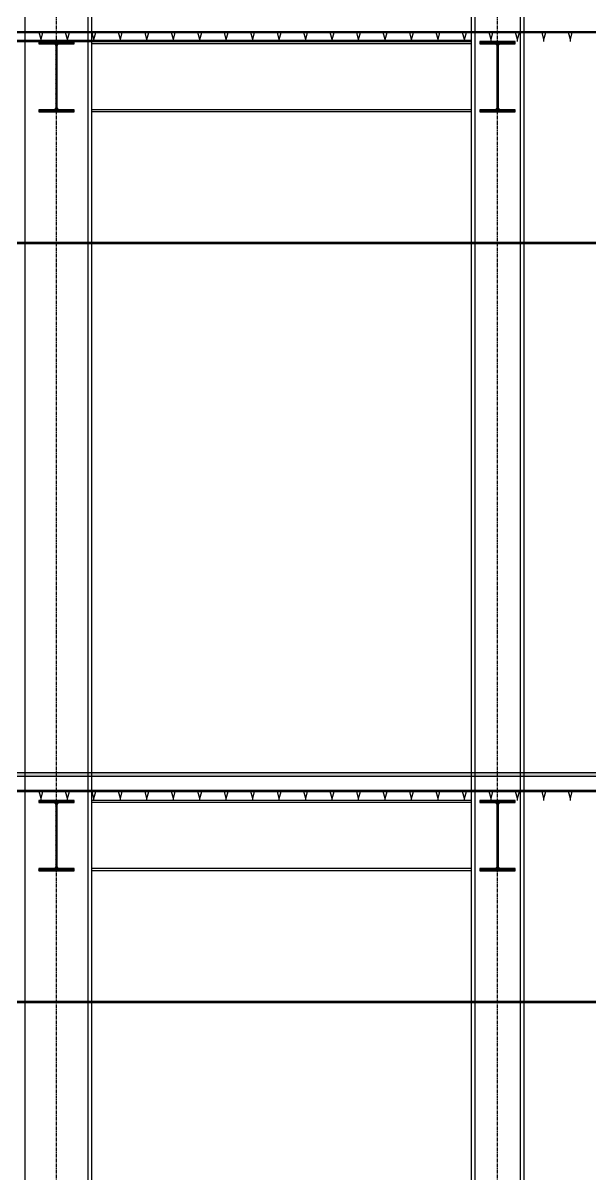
# Model space of a CAD drawing. Extents: x -3378 to 102197, y -3799 to 48702.
# Drawn here: x 90765 to 93978, y 7526 to 14047 of the extents above; entities that cross this region are included whole.
import ezdxf

# ---------------------------------------------------------------- set-up
doc = ezdxf.new("R2010")
doc.units = 0
doc.linetypes.add('CENTER', pattern=[2, 1.25, -0.25, 0.25, -0.25])
for name, color, linetype in [('GM_ANNO_DIMS', 4, 'Continuous'), ('GM_STEL_PRIM', 3, 'Continuous'), ('中心線 CENTER', 6, 'CENTER'), ('結構體 STRUCTURAL', 154, 'Continuous'), ('螺絲、螺栓', 4, 'Continuous'), ('視覺模型鋁擠型暫替', 4, 'Continuous')]:
    doc.layers.add(name, color=color, linetype=linetype)

# ---------------------------------------------------------------- blocks, each defined once
blk = doc.blocks.new('H-400x200x8x13')
at = {"layer": '視覺模型鋁擠型暫替', "linetype": 'Continuous'}
h = blk.add_hatch(dxfattribs=at)
h.set_pattern_fill('ANSI31', color=1, scale=30, angle=180)
h.set_pattern_definition([(225, (85874.229, 995633.081), (2.65165043, -2.65165043), [])])
h.paths.add_polyline_path([(300, -400), (300, -387), (217, -387, -0.414214), (204, -374), (204, -26, -0.414214), (217, -13), (300, -13), (300, 0), (100, 0), (100, -13), (183, -13, -0.414214), (196, -26), (196, -374, -0.414214), (183, -387), (100, -387), (100, -400)])
blk.add_lwpolyline([(100, -13), (183, -13, -0.414214), (196, -26), (196, -374, -0.414214), (183, -387), (100, -387), (100, -400), (300, -400), (300, -387), (217, -387, -0.414214), (204, -374), (204, -26, -0.414214), (217, -13), (300, -13), (300, 0), (100, 0)], format="xyb", close=True, dxfattribs=at)
blk = doc.blocks.new('室內地板')
at = {"layer": '結構體 STRUCTURAL'}
h = blk.add_hatch(dxfattribs=at)
h.set_pattern_fill('AR-HBONE', color=256, scale=0.1)
h.set_pattern_definition([(45, (-52753.211, -90985.298), (0, 14.3684098), [30.48, -10.16]), (135, (-52746.026, -90978.114), (1e-15, 14.3684098), [30.48, -10.16])])
h.paths.add_polyline_path([(0, 0), (0, -17.5), (11600, -17.5), (11600, 0)])
blk.add_lwpolyline([(0, 0), (0, -17.5), (11600, -17.5), (11600, 0)], close=True, dxfattribs=at)
blk = doc.blocks.new('6t 矽酸鈣板')
at = {"layer": '結構體 STRUCTURAL', "ltscale": 50}
h = blk.add_hatch(dxfattribs=at)
h.set_pattern_fill('JIS_LC_20', color=256, scale=2, angle=45)
h.set_pattern_definition([(90, (-51370.39, -83265.073), (-40, 0), []), (90, (-51369.823, -83264.507), (-40, 0), [])])
h.paths.add_polyline_path([(11600, 6), (214.9, 6), (214.9, 0), (11600, 0)])
at = {"layer": '結構體 STRUCTURAL'}
blk.add_lwpolyline([(214.9, 6), (214.9, 0), (11600, 0), (11600, 6)], close=True, dxfattribs=at)
blk = doc.blocks.new('*U775')
at = {"layer": 'GM_STEL_PRIM'}
for p, q in [((0, -15), (-10.7, 25)), ((0, -15), (10.7, 25)), ((0, -25), (0, -15))]:
    blk.add_line(p, q, dxfattribs=at)
blk = doc.blocks.new('*U776')
at = {"layer": 'GM_ANNO_DIMS', "color": 0, "linetype": 'ByBlock', "lineweight": -2}
for p in [(4950, 0), (5100, 0), (5250, 0), (5400, 0), (5550, 0), (5700, 0), (5850, 0), (6000, 0), (6150, 0), (6300, 0), (6450, 0), (6600, 0), (6750, 0), (6900, 0), (7050, 0), (7200, 0), (7350, 0), (7500, 0), (7650, 0), (7800, 0), (7950, 0)]:
    blk.add_blockref('*U775', p, dxfattribs=at)
blk = doc.blocks.new('*U770')
at = {"layer": 'GM_STEL_PRIM'}
for p, q in [((0, -15), (-10.7, 25)), ((0, -15), (10.7, 25)), ((0, -25), (0, -15))]:
    blk.add_line(p, q, dxfattribs=at)
blk = doc.blocks.new('*U771')
at = {"layer": 'GM_ANNO_DIMS', "color": 0, "linetype": 'ByBlock', "lineweight": -2}
for p in [(4950, 0), (5100, 0), (5250, 0), (5400, 0), (5550, 0), (5700, 0), (5850, 0), (6000, 0), (6150, 0), (6300, 0), (6450, 0), (6600, 0), (6750, 0), (6900, 0), (7050, 0), (7200, 0), (7350, 0), (7500, 0), (7650, 0), (7800, 0), (7950, 0)]:
    blk.add_blockref('*U770', p, dxfattribs=at)

msp = doc.modelspace()

# ---------------------------------------------------------------- linework, layer by layer
at = {"layer": 'GM_STEL_PRIM', "elevation": 0}
for points in [[(97595.869, 13998.085), (85895.866, 13998.085), (85895.866, 13993.085), (97595.869, 13993.085)], [(97595.869, 9698.085), (85895.866, 9698.085), (85895.866, 9693.085), (97595.869, 9693.085)]]:
    msp.add_lwpolyline(points, close=True, dxfattribs=at)
at = {"layer": '中心線 CENTER', "ltscale": 15}
for p, q in [((90954.403, 4443.085, 0), (90954.403, 19870.216, 0)), ((93454.403, 4443.085, 0), (93454.403, 19870.216, 0)), ((100852.946, 9798.085, 0), (82322.201, 9798.085, 0))]:
    msp.add_line(p, q, dxfattribs=at)
at = {"layer": '結構體 STRUCTURAL'}
for p, q in [((90775.403, 18243.085, 0), (90775.403, 6180.085, 0)), ((91133.403, 6180.085, 0), (91133.403, 18243.085, 0)), ((91154.403, 6180.085, 0), (91154.403, 18243.085, 0)), ((93304.403, 18243.085, 0), (93304.403, 6180.085, 0)), ((93325.403, 18243.085, 0), (93325.403, 6180.085, 0)), ((93583.403, 6180.085, 0), (93583.403, 18243.085, 0)), ((93604.403, 6180.085, 0), (93604.403, 18243.085, 0)), ((93304.403, 13943.085, 0), (91154.403, 13943.085, 0)), ((93304.403, 13930.085, 0), (91154.403, 13930.085, 0)), ((93304.403, 13556.085, 0), (91154.403, 13556.085, 0)), ((93304.403, 13543.085, 0), (91154.403, 13543.085, 0)), ((93304.403, 9643.085, 0), (91154.403, 9643.085, 0)), ((93304.403, 9630.085, 0), (91154.403, 9630.085, 0)), ((93304.403, 9256.085, 0), (91154.403, 9256.085, 0)), ((93304.403, 9243.085, 0), (91154.403, 9243.085, 0))]:
    msp.add_line(p, q, dxfattribs=at)
at = {"layer": '結構體 STRUCTURAL', "elevation": 0}
msp.add_lwpolyline([(93304.403, 13948.085), (85895.866, 13948.085), (85895.866, 13943.085), (93304.403, 13943.085)], dxfattribs=at)

# ---------------------------------------------------------------- block references
at = {"layer": 'GM_ANNO_DIMS'}
for name, p in [('*U776', (85916.866, 13968.085, 0)), ('*U771', (85916.866, 9668.085, 0))]:
    msp.add_blockref(name, p, dxfattribs=at)
at = {"layer": '螺絲、螺栓'}
for name, p in [('6t 矽酸鈣板', (85845.866, 12798.077, 0)), ('室內地板', (85845.866, 9798.085, 0)), ('6t 矽酸鈣板', (85845.866, 8498.085))]:
    msp.add_blockref(name, p, dxfattribs=at)
at = {"layer": '視覺模型鋁擠型暫替', "linetype": 'Continuous'}
for p in [(90754.403, 13943.085, 0), (93254.403, 13943.085, 0), (90754.403, 9643.085, 0), (93254.403, 9643.085, 0)]:
    msp.add_blockref('H-400x200x8x13', p, dxfattribs=at)

doc.saveas('drawing.dxf')
